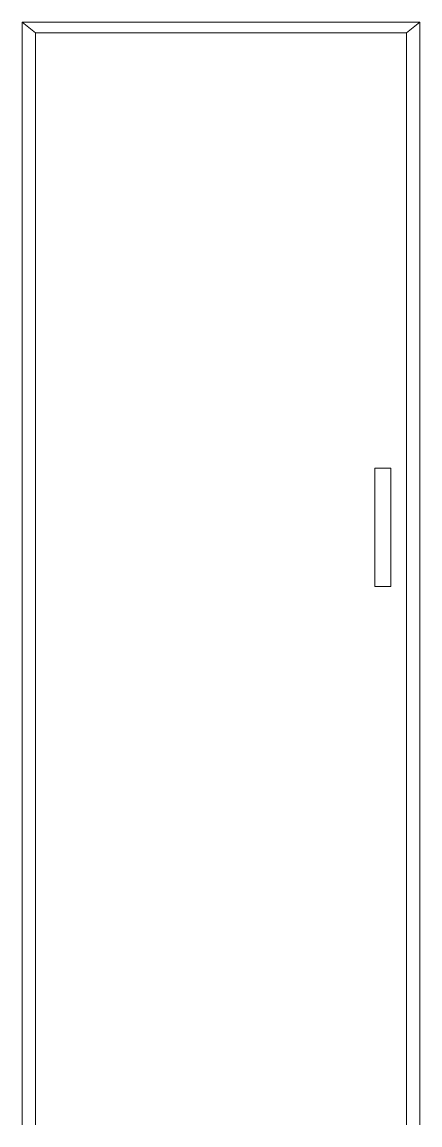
# Model space of a CAD drawing. Header units: metres. Extents: x 3 to 79, y 0 to 210.
import ezdxf

# ---------------------------------------------------------------- set-up
doc = ezdxf.new("R2010")
doc.units = ezdxf.units.M
doc.header["$LTSCALE"] = 5
doc.header["$MEASUREMENT"] = 0
doc.layers.add('A-ELEV-PATT', color=8, linetype='Continuous', lineweight=18)
doc.layers.add('A-FURN', color=8, linetype='Continuous', lineweight=18)

msp = doc.modelspace()

# ---------------------------------------------------------------- linework, layer by layer
at = {"layer": 'A-ELEV-PATT'}
for p, q in [((2.92, 210.36), (2.92, 0)), ((2.92, 210.36), (78.92, 210.36)), ((78.92, 210.36), (78.92, 0)), ((5.51, 208.33), (5.51, 0)), ((5.51, 208.33), (76.37, 208.33)), ((76.37, 208.33), (76.37, 0)), ((73.37, 125.24), (70.32, 125.24)), ((70.32, 125.24), (70.32, 102.67)), ((73.37, 102.67), (73.37, 125.24)), ((70.32, 102.67), (73.37, 102.67))]:
    msp.add_line(p, q, dxfattribs=at)
at = {"layer": 'A-FURN'}
for p, q in [((5.51, 208.33), (2.92, 210.36)), ((76.37, 208.33), (78.92, 210.36))]:
    msp.add_line(p, q, dxfattribs=at)

doc.saveas('drawing.dxf')
